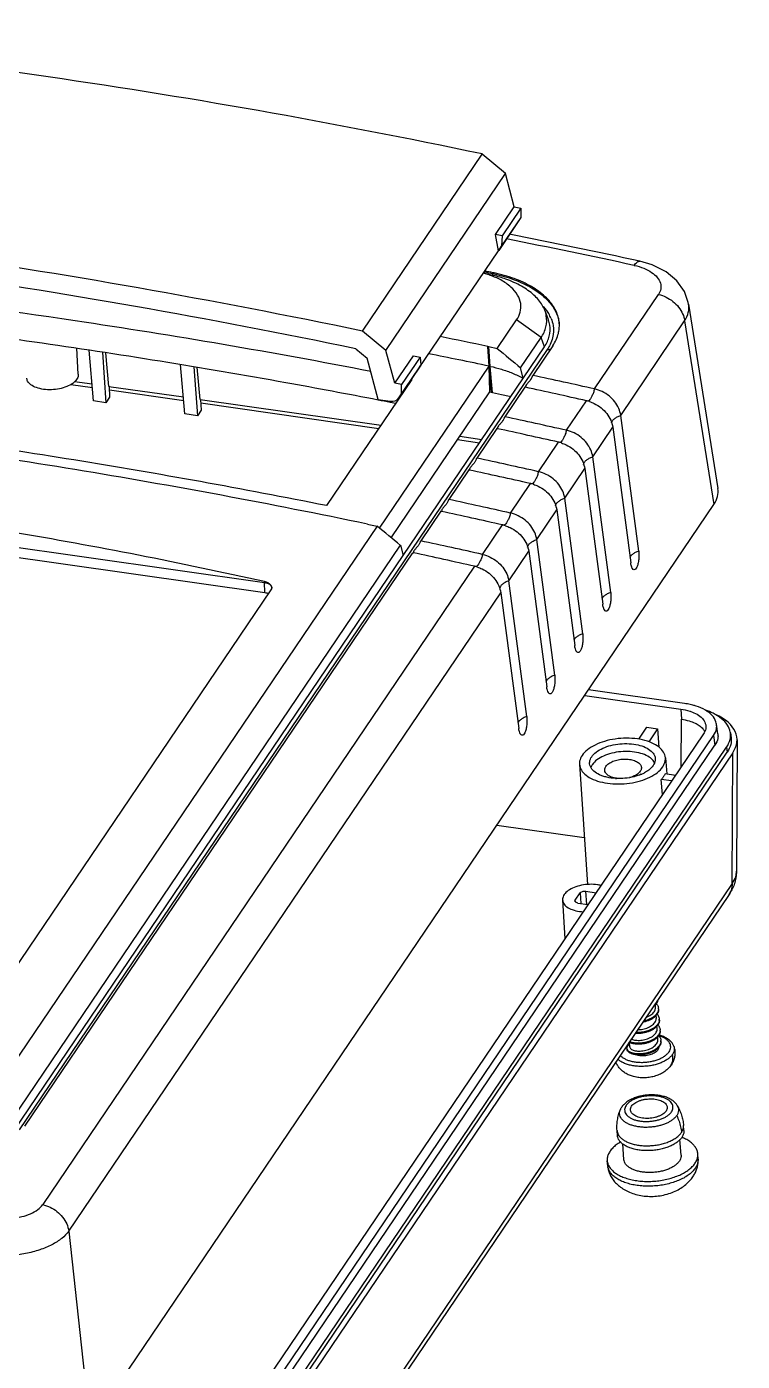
# Model space of a CAD drawing. Header units: millimetres. Extents: x 7899 to 8374, y 2483 to 2813.
# Drawn here: x 8162.6 to 8198.9, y 2542.3 to 2610 of the extents above; entities that cross this region are included whole.
import ezdxf

# ---------------------------------------------------------------- set-up
doc = ezdxf.new("R2010")
doc.units = ezdxf.units.MM
doc.layers.add('4', color=7, linetype='Continuous')

# ---------------------------------------------------------------- blocks, each defined once
blk = doc.blocks.new('*u128')
at = {"color": 7, "linetype": 'Continuous'}
for p, q in [((34.857, -52.54), (34.847, -52.404)), ((34.917, -52.36), (34.889, -52.354)), ((35.028, -52.66), (35.024, -52.605)), ((34.903, -53.144), (34.893, -53.012)), ((35.074, -53.267), (35.07, -53.212)), ((34.949, -53.748), (34.939, -53.615)), ((35.121, -53.871), (35.116, -53.816)), ((33.248, -54.868), (33.252, -54.923)), ((33.402, -54.776), (33.384, -54.532)), ((34.995, -54.352), (34.985, -54.219)), ((35.166, -54.472), (35.161, -54.416)), ((36.457, -59.494), (36.436, -59.219)), ((32.709, -59.778), (32.688, -59.503)), ((36.303, -60.886), (36.236, -60.011)), ((36.34, -59.887), (36.339, -59.886)), ((33.072, -61.131), (33.006, -60.257)), ((37.256, -61.104), (37.24, -60.829)), ((32.163, -61.49), (32.136, -61.216))]:
    blk.add_line(p, q, dxfattribs=at)
for centre, radius, start, end in [((34.408, -52.008), 0.594, 325.56885, 326.16071), ((34.46, -52.743), 0.596, 39.96018, 42.36401), ((34.64, -52.634), 0.385, 356.13698, 4.31221), ((34.67, -53.241), 0.4, 352.72662, 356.29834), ((34.677, -53.241), 0.394, 356.28297, 4.33676), ((34.738, -53.844), 0.379, 352.85677, 355.84249), ((34.75, -53.844), 0.368, 355.80659, 4.33945), ((33.433, -54.853), 0.186, 184.37646, 194.35637), ((34.761, -54.445), 0.401, 353.69748, 356.21853), ((34.774, -54.446), 0.388, 356.17717, 4.33554), ((33.933, -53.519), 1.718, 269.73093, 270.07885), ((33.391, -58.547), 0.565, 158.14189, 160.47761), ((33.6, -61.367), 1.443, 184.32922, 184.91814), ((32.861, -61.423), 0.702, 185.47437, 189.12017), ((36.54, -61.143), 0.717, 1.95713, 3.12718)]:
    blk.add_arc(centre, radius, start, end, dxfattribs=at)
for points, start_tangent, end_tangent in [([(35.028, -52.66), (35.029, -52.695), (35.024, -52.754), (35.01, -52.813), (34.987, -52.872), (34.956, -52.929), (34.916, -52.985), (34.868, -53.04), (34.813, -53.092), (34.75, -53.141), (34.681, -53.188), (34.607, -53.231), (34.527, -53.27), (34.444, -53.305), (34.356, -53.337), (34.266, -53.363), (34.174, -53.385), (34.135, -53.393)], (0.075608, -0.997138), (-0.982604, -0.185716)), ([(35.024, -52.66), (35.021, -52.693), (35.008, -52.751), (34.987, -52.808), (34.957, -52.865), (34.919, -52.921), (34.874, -52.975), (34.821, -53.027), (34.76, -53.076), (34.694, -53.122), (34.622, -53.165), (34.545, -53.204), (34.464, -53.241), (34.379, -53.273), (34.291, -53.3), (34.201, -53.323), (34.179, -53.328)], (-0.066796, -0.997767), (-0.977722, -0.209905)), ([(34.898, -52.344), (34.81, -52.448), (34.73, -52.518)], (-0.565406, -0.824813), (-0.788387, -0.615179)), ([(34.81, -52.748), (34.845, -52.662), (34.858, -52.575), (34.857, -52.54)], (0.471965, 0.881617), (-0.075966, 0.99711)), ([(34.938, -52.213), (34.897, -52.284), (34.836, -52.362)], (-0.423872, -0.905722), (-0.674973, -0.737843)), ([(34.978, -52.154), (34.96, -52.223), (34.902, -52.339)], (-0.164091, -0.986445), (-0.556856, -0.830609)), ([(34.917, -52.36), (34.955, -52.411), (34.986, -52.465), (35.008, -52.52), (35.021, -52.577), (35.024, -52.605)], (0.645214, -0.764002), (0.075593, -0.997139)), ([(35.074, -53.267), (35.075, -53.3), (35.07, -53.36), (35.056, -53.419), (35.033, -53.477), (35.001, -53.534), (34.96, -53.591), (34.912, -53.645), (34.857, -53.697), (34.794, -53.747), (34.725, -53.793), (34.651, -53.836), (34.571, -53.875), (34.487, -53.91), (34.399, -53.941), (34.309, -53.968), (34.217, -53.99), (34.125, -54.007), (34.032, -54.019), (33.94, -54.027), (33.849, -54.029), (33.761, -54.027), (33.708, -54.024)], (0.075512, -0.997145), (-0.996441, 0.084296)), ([(35.068, -53.292), (35.056, -53.35), (35.035, -53.408), (35.006, -53.465), (34.968, -53.52), (34.923, -53.574), (34.87, -53.626), (34.811, -53.675), (34.746, -53.722), (34.674, -53.766), (34.598, -53.806), (34.517, -53.842), (34.432, -53.874), (34.344, -53.901), (34.255, -53.925), (34.164, -53.944), (34.072, -53.959), (33.981, -53.969), (33.891, -53.974), (33.803, -53.974), (33.744, -53.972)], (-0.126567, -0.991958), (-0.998077, 0.061993)), ([(33.853, -53.811), (33.979, -53.805), (34.136, -53.783), (34.291, -53.744), (34.44, -53.69), (34.575, -53.622), (34.693, -53.541), (34.788, -53.45), (34.856, -53.351)], (0.999997, 0.002461), (0.472093, 0.881549)), ([(34.326, -53.113), (34.394, -53.086), (34.53, -53.018), (34.647, -52.937), (34.742, -52.846), (34.81, -52.748)], (0.937963, 0.346735), (0.471965, 0.881617)), ([(34.856, -53.351), (34.895, -53.249), (34.903, -53.146), (34.903, -53.144)], (0.472093, 0.881549), (-0.075801, 0.997123)), ([(34.946, -52.944), (34.959, -52.959), (34.998, -53.01), (35.029, -53.064), (35.051, -53.119), (35.065, -53.176), (35.07, -53.212)], (0.6787, -0.734416), (0.075661, -0.997134)), ([(35.12, -53.871), (35.121, -53.906), (35.116, -53.965), (35.101, -54.024), (35.077, -54.083), (35.045, -54.14), (35.005, -54.197), (34.957, -54.251), (34.901, -54.302), (34.838, -54.352), (34.769, -54.398), (34.694, -54.441), (34.614, -54.48), (34.53, -54.515), (34.443, -54.546), (34.352, -54.572), (34.261, -54.594), (34.168, -54.611), (34.075, -54.623), (33.983, -54.631), (33.892, -54.633), (33.804, -54.631), (33.72, -54.624), (33.639, -54.613), (33.564, -54.597), (33.495, -54.578), (33.431, -54.555), (33.375, -54.528), (33.369, -54.525)], (0.074785, -0.9972), (-0.875755, 0.482756)), ([(35.115, -53.891), (35.103, -53.949), (35.083, -54.006), (35.054, -54.063), (35.017, -54.119), (34.973, -54.174), (34.922, -54.226), (34.863, -54.276), (34.798, -54.322), (34.726, -54.366), (34.65, -54.406), (34.569, -54.442), (34.485, -54.475), (34.398, -54.503), (34.308, -54.527), (34.217, -54.547), (34.126, -54.562), (34.035, -54.572), (33.945, -54.577), (33.857, -54.578), (33.771, -54.574), (33.689, -54.566), (33.612, -54.554), (33.539, -54.537), (33.472, -54.517), (33.412, -54.493), (33.396, -54.485)], (-0.124296, -0.992245), (-0.899531, 0.436857)), ([(33.874, -54.415), (34.025, -54.409), (34.182, -54.387), (34.337, -54.348), (34.486, -54.294), (34.621, -54.226), (34.739, -54.145), (34.833, -54.053), (34.902, -53.955)], (0.999873, -0.015906), (0.472203, 0.88149)), ([(34.902, -53.955), (34.941, -53.853), (34.949, -53.749), (34.949, -53.748)], (0.472203, 0.88149), (-0.075815, 0.997122)), ([(34.991, -53.548), (35.001, -53.559), (35.04, -53.61), (35.072, -53.663), (35.096, -53.718), (35.111, -53.775), (35.116, -53.816)], (0.675089, -0.737737), (0.075636, -0.997136)), ([(35.037, -54.152), (35.043, -54.158), (35.084, -54.209), (35.116, -54.262), (35.141, -54.318), (35.156, -54.374), (35.161, -54.417)], (0.679281, -0.733878), (0.075756, -0.997126)), ([(35.619, -55.059), (35.685, -54.93), (35.712, -54.798), (35.698, -54.669), (35.644, -54.545), (35.55, -54.429), (35.42, -54.324), (35.257, -54.235), (35.066, -54.163), (35.042, -54.155)], (0.560333, 0.828267), (-0.959319, 0.282323)), ([(35.886, -54.744), (35.816, -54.598), (35.703, -54.458), (35.549, -54.333), (35.359, -54.227), (35.141, -54.143), (35.056, -54.119)], (-0.322364, 0.946616), (-0.966318, 0.257352)), ([(33.248, -54.868), (33.247, -54.86), (33.25, -54.821), (33.261, -54.781), (33.281, -54.741), (33.31, -54.702), (33.347, -54.665), (33.391, -54.629)], (-0.075938, 0.997113), (0.81185, 0.583867)), ([(33.627, -55.206), (33.608, -55.201), (33.539, -55.181), (33.475, -55.158), (33.419, -55.131), (33.37, -55.1), (33.329, -55.068), (33.296, -55.033), (33.273, -54.996), (33.258, -54.957), (33.252, -54.923)], (-0.975368, 0.220584), (-0.078667, 0.996901)), ([(33.267, -54.938), (33.253, -54.9)], (-0.440004, 0.897996), (-0.247715, 0.968833)), ([(35.014, -54.784), (34.972, -54.825), (34.913, -54.875), (34.849, -54.922), (34.778, -54.966), (34.702, -55.007), (34.622, -55.044), (34.538, -55.077), (34.451, -55.105), (34.362, -55.129), (34.271, -55.149), (34.179, -55.164), (34.088, -55.174), (33.998, -55.181), (33.91, -55.182), (33.824, -55.179), (33.742, -55.171), (33.664, -55.159), (33.591, -55.142), (33.524, -55.122), (33.463, -55.099), (33.408, -55.072), (33.361, -55.042), (33.321, -55.01), (33.29, -54.975), (33.267, -54.938)], (-0.682369, -0.731008), (-0.440004, 0.897996)), ([(33.402, -54.776), (33.422, -54.839), (33.472, -54.896), (33.551, -54.945), (33.654, -54.984), (33.779, -55.009), (33.919, -55.019)], (0.076435, -0.997075), (0.999874, -0.015875)), ([(33.496, -54.337), (33.505, -54.342), (33.608, -54.38), (33.733, -54.405), (33.874, -54.415)], (0.892146, -0.451748), (0.999873, -0.015906)), ([(33.919, -55.019), (34.071, -55.013), (34.228, -54.991), (34.383, -54.952), (34.531, -54.898), (34.667, -54.829), (34.784, -54.748), (34.879, -54.657), (34.947, -54.559)], (0.999874, -0.015875), (0.472219, 0.881481)), ([(35.042, -54.811), (35.001, -54.856), (34.945, -54.908), (34.882, -54.957), (34.813, -55.003), (34.738, -55.046), (34.658, -55.085), (34.574, -55.12), (34.486, -55.15), (34.396, -55.177), (34.304, -55.199), (34.211, -55.215), (34.118, -55.227), (34.026, -55.235), (33.935, -55.237)], (-0.640449, -0.768001), (-0.999999, -0.001371)), ([(35.029, -54.828), (35.023, -54.869), (34.989, -54.951), (34.927, -55.029), (34.84, -55.101), (34.73, -55.164), (34.601, -55.217), (34.457, -55.256), (34.305, -55.281)], (-0.054467, -0.998516), (-0.993979, -0.109574)), ([(34.947, -54.559), (34.987, -54.457), (34.995, -54.353), (34.995, -54.352)], (0.472219, 0.881481), (-0.07583, 0.997121)), ([(35.16, -54.489), (35.149, -54.548), (35.13, -54.605), (35.103, -54.663), (35.067, -54.719), (35.023, -54.773), (35.014, -54.784)], (-0.109735, -0.993961), (-0.682369, -0.731008)), ([(35.166, -54.472), (35.167, -54.512), (35.161, -54.571), (35.146, -54.629), (35.123, -54.688), (35.09, -54.745), (35.05, -54.802), (35.042, -54.811)], (0.080157, -0.996782), (-0.640449, -0.768001)), ([(35.886, -54.744), (35.937, -54.955), (35.948, -55.171), (35.919, -55.389), (35.849, -55.603), (35.736, -55.807)], (0.322364, -0.946616), (-0.560333, -0.828267)), ([(35.886, -54.744), (35.912, -54.896), (35.886, -55.056), (35.807, -55.214)], (0.321057, -0.94706), (-0.560333, -0.828267)), ([(33.682, -56.474), (33.443, -56.402), (33.205, -56.291), (33.002, -56.153), (32.843, -56), (32.714, -55.825), (32.621, -55.638), (32.619, -55.633)], (-0.974944, 0.222449), (-0.362487, 0.931989)), ([(33.644, -55.856), (33.392, -55.807), (33.162, -55.735), (32.955, -55.639), (32.786, -55.524), (32.728, -55.471)], (-0.990014, 0.140966), (-0.706799, 0.707414)), ([(32.867, -55.266), (32.891, -55.291), (33.022, -55.395), (33.185, -55.485), (33.376, -55.557), (33.59, -55.61), (33.82, -55.643), (34.061, -55.654), (34.306, -55.644), (34.55, -55.612), (34.785, -55.561), (35.004, -55.489), (35.201, -55.402), (35.373, -55.299), (35.514, -55.183), (35.619, -55.059)], (0.6762, -0.736718), (0.560333, 0.828267)), ([(33.925, -55.237), (33.848, -55.235), (33.763, -55.228), (33.683, -55.217), (33.627, -55.206)], (-0.999989, 0.004702), (-0.975368, 0.220584)), ([(35.807, -55.214), (35.754, -55.284), (35.691, -55.351), (35.623, -55.413), (35.546, -55.472), (35.462, -55.529), (35.37, -55.582), (35.276, -55.63), (35.176, -55.674), (35.064, -55.718), (34.946, -55.756), (34.828, -55.789), (34.706, -55.818), (34.577, -55.842), (34.447, -55.861), (34.313, -55.874), (34.178, -55.882), (34.044, -55.885), (33.911, -55.881), (33.776, -55.872), (33.644, -55.856)], (-0.560333, -0.828267), (-0.990014, 0.140966)), ([(33.939, -55.276), (33.826, -55.255), (33.723, -55.224), (33.716, -55.222)], (-0.990014, 0.140966), (-0.93806, 0.346474)), ([(34.305, -55.281), (34.181, -55.29), (34.058, -55.288), (33.939, -55.276)], (-0.993979, -0.109574), (-0.990014, 0.140966)), ([(35.736, -55.807), (35.741, -55.799), (35.805, -55.672), (35.838, -55.528), (35.839, -55.373), (35.807, -55.214)], (0.560459, 0.828182), (-0.291945, 0.956435)), ([(35.736, -55.807), (35.587, -55.991), (35.386, -56.163), (35.135, -56.313), (34.854, -56.424), (34.568, -56.493), (34.281, -56.524), (33.996, -56.52), (33.713, -56.48), (33.682, -56.474)], (-0.560333, -0.828267), (-0.974944, 0.222449)), ([(36.084, -58.093), (35.976, -57.949), (35.825, -57.813), (35.635, -57.698), (35.417, -57.607), (35.179, -57.542), (34.929, -57.503), (34.671, -57.488), (34.411, -57.497), (34.154, -57.529), (33.903, -57.584), (33.665, -57.661), (33.443, -57.761), (33.246, -57.882), (33.08, -58.022), (32.954, -58.174)], (-0.507985, 0.861366), (-0.560333, -0.828267)), ([(35.757, -58.445), (35.817, -58.327), (35.842, -58.207), (35.829, -58.089), (35.779, -57.976), (35.694, -57.869), (35.575, -57.774), (35.426, -57.692), (35.251, -57.626), (35.056, -57.578), (34.845, -57.548), (34.625, -57.538), (34.401, -57.547), (34.178, -57.576), (33.964, -57.623), (33.763, -57.688), (33.583, -57.768), (33.426, -57.862), (33.298, -57.968), (33.201, -58.081)], (0.560333, 0.828267), (-0.560333, -0.828267)), ([(33.509, -58.125), (33.587, -58.035), (33.691, -57.951), (33.82, -57.877), (33.967, -57.815), (34.132, -57.766), (34.307, -57.732), (34.488, -57.715), (34.667, -57.714), (34.841, -57.73), (35.003, -57.762), (35.15, -57.809), (35.276, -57.87), (35.378, -57.943), (35.454, -58.026), (35.499, -58.115), (35.513, -58.185)], (0.560333, 0.828267), (0.07746, -0.996995)), ([(32.688, -59.503), (32.683, -59.205), (32.711, -58.907), (32.773, -58.615), (32.867, -58.337)], (-0.075629, 0.997136), (0.372259, 0.928129)), ([(33.912, -59.292), (33.687, -59.249), (33.478, -59.188), (33.289, -59.109), (33.124, -59.011), (32.997, -58.902), (32.898, -58.772), (32.844, -58.642), (32.83, -58.495), (32.859, -58.358)], (-0.990014, 0.140966), (0.334115, 0.942532)), ([(32.954, -58.174), (32.92, -58.228), (32.891, -58.283), (32.867, -58.337)], (-0.560333, -0.828267), (-0.372259, -0.928129)), ([(33.201, -58.081), (33.141, -58.199), (33.116, -58.319), (33.129, -58.438), (33.179, -58.551), (33.264, -58.657), (33.383, -58.753), (33.532, -58.835), (33.707, -58.901), (33.902, -58.949), (34.113, -58.979), (34.333, -58.989), (34.557, -58.98), (34.78, -58.951), (34.994, -58.904), (35.195, -58.839), (35.375, -58.759), (35.532, -58.664), (35.66, -58.559), (35.757, -58.445)], (-0.560333, -0.828267), (0.560333, 0.828267)), ([(33.445, -58.342), (33.444, -58.316), (33.461, -58.22), (33.509, -58.125)], (-0.076219, 0.997091), (0.560333, 0.828267)), ([(34.118, -58.797), (33.955, -58.765), (33.808, -58.717), (33.682, -58.656), (33.579, -58.583), (33.504, -58.5), (33.459, -58.411), (33.445, -58.342)], (-0.990014, 0.140966), (-0.076219, 0.997091)), ([(36.051, -58.657), (35.948, -58.781), (35.82, -58.892), (35.67, -58.992), (35.5, -59.081), (35.307, -59.158), (35.091, -59.224), (34.871, -59.272), (34.632, -59.305), (34.392, -59.32), (34.152, -59.316), (33.912, -59.292)], (-0.560333, -0.828267), (-0.990014, 0.140966)), ([(35.449, -58.401), (35.371, -58.492), (35.267, -58.576), (35.138, -58.65), (34.99, -58.712), (34.826, -58.761), (34.652, -58.794), (34.472, -58.812), (34.292, -58.813), (34.118, -58.797)], (-0.560333, -0.828267), (-0.990014, 0.140966)), ([(35.513, -58.185), (35.514, -58.21), (35.497, -58.306), (35.449, -58.401)], (0.07746, -0.996995), (-0.560333, -0.828267)), ([(36.084, -58.093), (36.086, -58.098), (36.14, -58.227), (36.154, -58.374), (36.123, -58.517), (36.051, -58.657)], (0.507801, -0.861474), (-0.560333, -0.828267)), ([(36.051, -58.657), (36.183, -58.972), (36.274, -59.292), (36.32, -59.612)], (0.440893, -0.897559), (0.075629, -0.997136)), ([(36.084, -58.093), (36.217, -58.352), (36.323, -58.63), (36.396, -58.92), (36.436, -59.219)], (0.507985, -0.861366), (0.075629, -0.997136)), ([(36.32, -59.612), (36.397, -59.466), (36.434, -59.325), (36.436, -59.219)], (0.560333, 0.828267), (-0.075067, 0.997178)), ([(32.885, -60.148), (32.88, -60.151), (32.641, -60.31), (32.445, -60.483), (32.293, -60.667)], (-0.864205, -0.50314), (-0.560333, -0.828267)), ([(32.689, -59.504), (32.692, -59.534), (32.727, -59.667), (32.798, -59.795), (32.908, -59.919), (33.045, -60.028), (33.221, -60.129), (33.424, -60.213), (33.653, -60.28), (33.908, -60.328)], (0.075357, -0.997157), (0.990014, -0.140966)), ([(33.929, -60.602), (33.662, -60.551), (33.418, -60.478), (33.202, -60.383), (33.021, -60.271), (32.878, -60.142), (32.777, -60.002), (32.72, -59.852), (32.709, -59.778)], (-0.990014, 0.140966), (-0.075547, 0.997142)), ([(33.908, -60.328), (34.177, -60.354), (34.456, -60.359), (34.743, -60.34), (35.033, -60.297), (35.302, -60.234), (35.575, -60.142), (35.805, -60.037), (36.023, -59.904), (36.193, -59.762), (36.32, -59.612)], (0.990014, -0.140966), (0.560333, 0.828267)), ([(36.341, -59.886), (36.217, -60.034), (36.052, -60.173), (35.852, -60.298), (35.621, -60.406), (35.364, -60.496), (35.087, -60.565), (34.799, -60.611), (34.505, -60.632), (34.213, -60.63), (33.929, -60.602)], (-0.560333, -0.828267), (-0.990014, 0.140966)), ([(37.24, -60.829), (37.235, -60.771), (37.183, -60.583), (37.08, -60.404), (36.928, -60.236), (36.731, -60.085), (36.492, -59.952), (36.34, -59.887)], (-0.054653, 0.998505), (-0.930069, 0.367386)), ([(36.457, -59.494), (36.457, -59.575), (36.421, -59.732), (36.341, -59.886)], (0.075547, -0.997142), (-0.560333, -0.828267)), ([(32.293, -60.667), (32.191, -60.858), (32.139, -61.052), (32.136, -61.216)], (-0.560333, -0.828267), (0.095574, -0.995422)), ([(36.303, -60.886), (36.302, -60.955), (36.272, -61.091), (36.202, -61.224)], (0.07559, -0.997139), (-0.560333, -0.828267)), ([(37.081, -61.349), (37.184, -61.158), (37.235, -60.964), (37.24, -60.829)], (0.560333, 0.828267), (-0.054653, 0.998505)), ([(32.136, -61.216), (32.14, -61.245), (32.192, -61.433), (32.295, -61.613), (32.446, -61.78), (32.643, -61.931), (32.882, -62.064), (33.158, -62.175), (33.465, -62.263), (33.797, -62.325)], (0.095574, -0.995422), (0.990014, -0.140966)), ([(32.163, -61.49), (32.194, -61.69), (32.27, -61.93), (32.39, -62.162), (32.553, -62.385), (32.761, -62.592), (33.015, -62.78), (33.314, -62.943), (33.656, -63.074), (34.028, -63.163), (34.417, -63.208), (34.815, -63.206), (35.213, -63.156), (35.603, -63.059), (35.967, -62.919), (36.29, -62.744), (36.566, -62.543), (36.796, -62.322), (36.968, -62.103)], (0.08573, -0.996318), (0.560436, 0.828198)), ([(33.819, -62.596), (33.488, -62.535), (33.182, -62.447), (32.907, -62.336), (32.669, -62.204), (32.472, -62.053), (32.321, -61.886), (32.218, -61.707), (32.168, -61.535)], (-0.990014, 0.140966), (-0.158465, 0.987365)), ([(34.123, -61.841), (33.893, -61.797), (33.682, -61.734), (33.496, -61.652), (33.34, -61.555), (33.217, -61.445), (33.13, -61.324), (33.081, -61.195), (33.072, -61.131)], (-0.990014, 0.140966), (-0.07559, 0.997139)), ([(33.797, -62.325), (34.147, -62.36), (34.508, -62.367), (34.872, -62.347), (35.233, -62.3), (35.582, -62.226), (35.913, -62.128), (36.219, -62.007), (36.494, -61.865), (36.733, -61.706), (36.93, -61.533), (37.081, -61.349)], (0.990014, -0.140966), (0.560333, 0.828267)), ([(37.097, -61.623), (36.946, -61.806), (36.75, -61.979), (36.512, -62.138), (36.237, -62.279), (35.931, -62.4), (35.601, -62.498), (35.252, -62.572), (34.892, -62.619), (34.528, -62.639), (34.168, -62.631), (33.819, -62.596)], (-0.560333, -0.828267), (-0.990014, 0.140966)), ([(36.202, -61.224), (36.095, -61.352), (35.953, -61.471), (35.781, -61.579), (35.581, -61.673), (35.36, -61.75), (35.122, -61.809), (34.874, -61.848), (34.62, -61.867), (34.368, -61.865), (34.123, -61.841)], (-0.560333, -0.828267), (-0.990014, 0.140966)), ([(36.968, -62.103), (37.079, -61.916), (37.171, -61.703), (37.23, -61.487), (37.257, -61.271), (37.256, -61.104)], (0.560295, 0.828293), (-0.065546, 0.99785)), ([(37.256, -61.119), (37.25, -61.239), (37.199, -61.432), (37.097, -61.623)], (0.03416, -0.999416), (-0.560333, -0.828267))]:
    blk.add_spline(points, degree=3, dxfattribs=dict(at, start_tangent=start_tangent, end_tangent=end_tangent))
at = {"layer": '4', "color": 7, "linetype": 'Continuous'}
for p, q in [((18.335, -14.419), (25.091, -4.432)), ((26.406, -5.531), (25.091, -4.432)), ((19.659, -15.504), (26.406, -5.531)), ((26.888, -7.41), (26.406, -5.531)), ((25.839, -8.962), (26.888, -7.41)), ((27.257, -7.489), (26.205, -9.044)), ((26.888, -7.41), (27.257, -7.489)), ((27.257, -7.489), (27.263, -8.01)), ((26.006, -9.888), (27.111, -8.255)), ((27.12, -8.241), (26.017, -9.873)), ((27.263, -8.01), (26.177, -9.616)), ((27.111, -8.255), (27.12, -8.241)), ((27.263, -8.01), (27.12, -8.241)), ((26.205, -9.044), (25.839, -8.962)), ((26.002, -9.895), (25.839, -8.962)), ((26.017, -9.873), (26.177, -9.616)), ((26.205, -9.044), (26.177, -9.616)), ((20.391, -18.189), (26.002, -9.895)), ((26.006, -9.888), (26.002, -9.895)), ((33.977, -10.478), (33.977, -10.478)), ((25.694, -11.274), (25.157, -11.143)), ((25.689, -11.178), (25.699, -11.127)), ((25.76, -11.139), (25.698, -11.127)), ((31.421, -17.681), (35.027, -12.349)), ((28.619, -13.255), (28.811, -13.771)), ((36.724, -12.9), (38.376, -23.296)), ((25.936, -15.393), (27.025, -13.782)), ((28.405, -14.786), (27.025, -13.782)), ((32.893, -19.171), (36.5, -13.84)), ((36.5, -13.84), (38.146, -24.196)), ((19.659, -15.504), (18.335, -14.419)), ((27.252, -16.491), (28.405, -14.786)), ((28.597, -15.301), (28.405, -14.786)), ((28.755, -15.448), (-1.016, -59.454)), ((2.311, -16.851), (2.23, -15.388)), ((3.172, -18.359), (2.916, -15.492)), ((3.673, -15.607), (3.873, -18.459)), ((4.03, -17.534), (3.858, -15.635)), ((17.954, -15.413), (18.593, -15.937)), ((20.16, -17.356), (19.659, -15.504)), ((20.16, -17.356), (21.209, -15.804)), ((20.634, -27.07), (28.597, -15.301)), ((21.209, -15.804), (21.58, -15.881)), ((25.403, -15.282), (25.466, -15.295)), ((25.479, -16.394), (25.403, -15.282)), ((25.466, -15.295), (25.936, -15.393)), ((25.542, -16.407), (25.466, -15.295)), ((29.065, -15.241), (27.933, -16.914)), ((8.324, -19.093), (8.074, -16.298)), ((8.83, -16.427), (9.025, -19.193)), ((9.182, -18.268), (9.018, -16.459)), ((19.225, -18.278), (18.593, -15.937)), ((19.297, -25.532), (25.479, -16.394)), ((21.58, -15.881), (20.528, -17.435)), ((21.627, -16.342), (20.54, -17.948)), ((21.503, -16.544), (21.627, -16.342)), ((21.58, -15.881), (21.627, -16.342)), ((25.479, -16.394), (25.542, -16.407)), ((25.602, -17.865), (25.479, -16.394)), ((25.516, -17.847), (25.479, -16.394)), ((25.665, -17.878), (25.542, -16.407)), ((27.399, -17.071), (27.252, -16.491)), ((2.106, -17.26), (3.086, -17.4)), ((21.119, -17.148), (16.308, -24.26)), ((21.098, -17.144), (21.119, -17.148)), ((27.918, -16.956), (27.823, -17.138)), ((1.885, -17.429), (3.105, -17.603)), ((4.03, -17.534), (8.238, -18.133)), ((4.054, -17.533), (4.081, -18.151)), ((4.063, -17.739), (8.256, -18.336)), ((19.953, -26.07), (25.516, -17.847)), ((20.528, -17.435), (20.16, -17.356)), ((20.4, -18.175), (20.54, -17.948)), ((20.54, -17.948), (20.528, -17.435)), ((25.516, -17.847), (25.665, -17.878)), ((27.482, -17.581), (26.355, -19.247)), ((27.517, -17.588), (27.482, -17.581)), ((3.873, -18.459), (3.172, -18.359)), ((4.081, -18.151), (3.873, -18.459)), ((9.182, -18.268), (19.38, -19.72)), ((9.206, -18.267), (9.233, -18.885)), ((9.215, -18.473), (19.256, -19.903)), ((19.225, -18.278), (19.897, -18.373)), ((19.888, -18.421), (20.212, -18.484)), ((20.4, -18.175), (20.391, -18.189)), ((29.842, -20.014), (30.97, -18.347)), ((9.025, -19.193), (8.324, -19.093)), ((9.233, -18.885), (9.025, -19.193)), ((26.34, -19.289), (26.245, -19.471)), ((33.907, -26.821), (32.893, -19.171)), ((25.904, -19.914), (24.776, -21.581)), ((25.939, -19.922), (25.904, -19.914)), ((31.314, -21.504), (32.442, -19.838)), ((32.442, -19.838), (33.456, -27.487)), ((23.697, -20.535), (24.936, -20.711)), ((23.821, -20.352), (25.06, -20.529)), ((28.264, -22.347), (29.391, -20.681)), ((24.761, -21.622), (24.667, -21.804)), ((32.329, -29.154), (31.314, -21.504)), ((-30.228, -22.469), (12.804, -28.596)), ((24.325, -22.247), (23.198, -23.914)), ((24.361, -22.255), (24.325, -22.247)), ((29.736, -23.838), (30.863, -22.171)), ((30.863, -22.171), (31.878, -29.821)), ((-30.198, -23.035), (12.833, -29.162)), ((26.685, -24.68), (27.813, -23.014)), ((23.183, -23.956), (23.088, -24.137)), ((30.75, -31.487), (29.736, -23.838)), ((2.966, -76.198), (38.146, -24.196)), ((22.747, -24.58), (21.619, -26.247)), ((22.782, -24.588), (22.747, -24.58)), ((28.158, -26.171), (29.285, -24.504)), ((29.285, -24.504), (30.299, -32.154)), ((19.155, -25.416), (-2.68, -57.691)), ((18.622, -25.304), (18.686, -25.318)), ((18.686, -25.318), (19.155, -25.416)), ((25.107, -27.014), (26.234, -25.347)), ((21.605, -26.289), (21.51, -26.471)), ((29.172, -33.82), (28.158, -26.171)), ((-1.419, -58.872), (20.481, -26.499)), ((-1.308, -59.505), (20.632, -27.073)), ((-0.708, -59.251), (21.168, -26.914)), ((20.481, -26.499), (20.632, -27.073)), ((21.168, -26.914), (21.204, -26.921)), ((26.579, -28.504), (27.707, -26.837)), ((27.707, -26.837), (28.721, -34.487)), ((24.656, -27.68), (0.304, -63.677)), ((12.809, -28.548), (12.804, -28.596)), ((12.833, -29.162), (12.804, -28.596)), ((27.594, -36.154), (26.579, -28.504)), ((-5.757, -57.014), (13.184, -29.016)), ((1.776, -65.167), (26.128, -29.171)), ((13.184, -29.016), (13.191, -29.005)), ((13.225, -28.891), (13.191, -29.006)), ((26.128, -29.171), (27.143, -36.82)), ((30.863, -34.961), (36.284, -35.733)), ((36.497, -35.418), (31.076, -34.646)), ((36.285, -35.733), (36.314, -36.3)), ((33.908, -37.431), (34.367, -36.753)), ((34.367, -36.753), (34.973, -36.84)), ((34.973, -36.84), (34.475, -37.576)), ((34.973, -36.84), (35.038, -37.884)), ((36.305, -38.991), (36.314, -36.3)), ((38.374, -37.137), (38.299, -36.591)), ((37.559, -37.138), (2.37, -89.153)), ((2.943, -89.234), (38.131, -37.22)), ((38.132, -37.22), (38.205, -37.773)), ((39.079, -37.076), (39.117, -37.349)), ((39.452, -37.47), (39.426, -44.868)), ((3.016, -89.788), (38.205, -37.773)), ((3.69, -89.874), (38.866, -37.877)), ((3.726, -90.151), (38.903, -38.154)), ((39.208, -38.194), (4.028, -90.197)), ((38.866, -37.877), (38.903, -38.154)), ((39.182, -45.573), (39.208, -38.194)), ((30.569, -38.842), (31.014, -45.631)), ((35.415, -38.475), (35.493, -39.382)), ((35.248, -40.554), (35.179, -39.703)), ((35.767, -39.786), (35.179, -39.703)), ((35.405, -39.369), (35.993, -39.453)), ((30.841, -42.997), (25.902, -42.294)), ((39.182, -45.573), (4.312, -97.116)), ((39.006, -46.193), (4.136, -97.737)), ((29.616, -46.492), (29.738, -48.698)), ((30.313, -46.558), (30.329, -46.504)), ((30.329, -46.504), (30.6, -46.104)), ((30.337, -46.609), (30.329, -46.504)), ((30.6, -46.104), (30.645, -46.695)), ((30.989, -46.744), (30.933, -46.005)), ((30.933, -46.005), (31.505, -46.087)), ((30.482, -46.672), (31.054, -46.753)), ((1.776, -65.167), (2.966, -76.198))]:
    blk.add_line(p, q, dxfattribs=at)
blk.add_lwpolyline([(36.724, -12.902), (36.707, -12.81), (36.487, -12.18), (36.066, -11.583), (35.448, -11.068), (34.674, -10.682), (33.977, -10.478)], dxfattribs=at)
for centre, radius, start, end in [((-53.592, -416.084), 414.951, 77.81696, 78.85618), ((-53.976, -416.608), 415.248, 77.8163, 78.83269), ((-53.444, -386.979), 377.255, 81.52897, 85.14407), ((24.717, -11.116), 0.974, 350.74357, 356.32032), ((23.86, -20.034), 9.043, 78.0524, 78.32674), ((23.798, -19.05), 8.003, 76.06598, 76.30019), ((23.812, -20.259), 9.274, 77.91881, 78.05028), ((26.596, -14.789), 2.619, 37.05322, 42.10877), ((26.867, -14.585), 2.28, 30.33726, 37.0737), ((27.055, -14.474), 2.061, 21.69534, 30.31325), ((-55.201, -399.03), 389.433, 79.0438, 81.5344), ((27.584, -14.102), 1.852, 350.04196, 359.00634), ((-55.655, -404.409), 397.481, 78.23312, 78.62773), ((27.588, -14.103), 1.848, 346.13609, 350.04719), ((-55.833, -406.234), 398.23, 78.21833, 78.71945), ((24.288, -15.663), 3.854, 340.40105, 341.0595), ((-56.628, -409.987), 402.066, 77.35022, 77.85908), ((-57.03, -410.43), 401.837, 77.35007, 77.85405), ((30.566, -20.144), 1.842, 76.15543, 77.34919), ((30.555, -20.189), 1.888, 72.20365, 76.14416), ((22.71, -17.997), 3.854, 340.40105, 341.0595), ((-58.207, -412.32), 402.066, 77.35022, 77.85908), ((-58.609, -412.763), 401.837, 77.35007, 77.85405), ((28.988, -22.477), 1.842, 76.15543, 77.34919), ((28.976, -22.522), 1.888, 72.20365, 76.14416), ((21.131, -20.33), 3.854, 340.40105, 341.0595), ((-59.785, -414.654), 402.066, 77.35022, 77.85908), ((-60.187, -415.097), 401.837, 77.35007, 77.85405), ((27.409, -24.811), 1.842, 76.15543, 77.34919), ((27.398, -24.856), 1.888, 72.20365, 76.14416), ((19.553, -22.663), 3.854, 340.40105, 341.0595), ((-61.364, -416.987), 402.066, 77.35022, 77.85908), ((-61.765, -417.43), 401.837, 77.35007, 77.85405), ((25.831, -27.144), 1.842, 76.15543, 77.34919), ((25.819, -27.189), 1.888, 72.20365, 76.14416), ((17.974, -24.996), 3.854, 340.40105, 341.0595), ((-62.942, -419.32), 402.066, 77.35022, 77.85908), ((-63.395, -419.994), 402.073, 77.35022, 77.8539), ((24.252, -29.477), 1.842, 76.15543, 77.34919), ((24.241, -29.522), 1.888, 72.20365, 76.14416), ((35.91, -39.577), 4.2, 77.66747, 81.96281), ((36.001, -39.15), 3.763, 75.14031, 77.6287), ((36.071, -38.888), 3.492, 72.16801, 75.14404), ((31.971, -39.313), 0.812, 145.91911, 147.17734), ((32.801, -36.298), 3.354, 266.68149, 267.67682), ((33.083, -37.127), 2.482, 293.02085, 294.24129), ((33.189, -37.356), 2.229, 294.18743, 297.95078), ((37.078, -44.842), 2.35, 340.50095, 341.72594), ((38.167, -45.627), 1.012, 325.9702, 340.77361), ((30.91, -44.693), 2.472, 261.93295, 267.06739)]:
    blk.add_arc(centre, radius, start, end, dxfattribs=at)
for centre, major_axis, ratio, start_param, end_param in [((21.282, -305.249), (-294.12, 203.582), 0.790202, 5.20153, 5.352385), ((17.559, -310.752), (-298.287, 197.424), 0.777316, -1.09795, -0.947095), ((17.559, -310.752), (-297.207, 196.709), 0.777316, -1.09682, -0.948226), ((25.491, -9.494), (-0.441, 0.481), 0.864836, -2.937638, -2.905096), ((141.593, 157.673), (320.739, -286.465), 0.480401, -1.503253, -1.49926), ((20.938, -16.224), (0.575, -0.303), 0.686429, 6.207863, 6.240405), ((19.853, -17.828), (-0.54, 0.358), 0.777316, -4.164116, -3.150059), ((34.501, -23.683), (3.886, 0.3), 0.526405, -0.396495, 0.042538), ((-88.449, -182.642), (297.925, -256.858), 0.48204, 1.620278, 1.624636), ((35.563, -37.681), (3.886, 0.3), 0.526405, -0.396495, 0.770176)]:
    blk.add_ellipse(centre, major_axis=major_axis, ratio=ratio, start_param=start_param, end_param=end_param, dxfattribs=at)
for points, start_tangent, end_tangent in [([(33.661, -10.713), (33.826, -10.525), (33.969, -10.477), (33.977, -10.479)], (0.554991, 0.831856), (0.971131, -0.238549)), ([(25.672, -11.325), (25.407, -11.227), (25.153, -11.147)], (-0.928802, 0.370575), (-0.96033, 0.278866)), ([(25.196, -11.079), (25.689, -11.178)], (0.980698, -0.19553), (0.98045, -0.19677)), ([(25.698, -11.127), (25.228, -11.033)], (-0.980442, 0.196809), (-0.980679, 0.195625)), ([(28.621, -13.262), (28.47, -12.95), (28, -12.389), (27.304, -11.891), (26.409, -11.487), (25.726, -11.282)], (-0.348814, 0.937192), (-0.970573, 0.240807)), ([(25.753, -11.191), (26.891, -11.52), (27.865, -11.977), (28.63, -12.538), (29.152, -13.179), (29.406, -13.87), (29.429, -14.133)], (0.977856, -0.20928), (0.00961, -0.999954)), ([(29.436, -14.134), (29.415, -13.825), (29.16, -13.124), (28.636, -12.477), (27.866, -11.912), (26.887, -11.458), (25.76, -11.139)], (0.017173, 0.999853), (-0.979006, 0.203833)), ([(33.661, -10.713), (34.191, -10.874), (34.637, -11.107), (34.958, -11.391), (35.134, -11.708), (35.156, -12.038), (35.027, -12.349)], (0.97745, -0.211168), (-0.560084, -0.828436)), ([(27.025, -13.782), (27.227, -13.356), (27.26, -12.87), (27.083, -12.384), (26.704, -11.935), (26.127, -11.536), (25.672, -11.325)], (0.583962, 0.811781), (-0.928802, 0.370575)), ([(-21.343, -12.618), (-14.299, -13.283), (-7.237, -14.085), (-0.163, -15.024)], (0.996434, -0.084371), (0.990015, -0.140961)), ([(35.027, -12.349), (35.453, -12.5), (35.842, -12.747), (36.162, -13.07), (36.387, -13.445), (36.5, -13.84)], (0.975727, -0.218988), (0.131463, -0.991321)), ([(28.405, -14.786), (28.68, -14.176), (28.7, -13.553), (28.621, -13.262)], (0.560333, 0.828267), (-0.348814, 0.937192)), ([(36.5, -13.84), (36.707, -13.364), (36.724, -12.902)], (0.543872, 0.839168), (-0.154154, 0.988047)), ([(28.597, -15.301), (28.87, -14.699), (28.893, -14.076), (28.813, -13.78)], (0.560333, 0.828267), (-0.348023, 0.937486)), ([(28.971, -13.712), (29.078, -14.097), (29.051, -14.789), (28.913, -15.173)], (0.368676, -0.929558), (-0.434318, -0.90076)), ([(-0.163, -15.024), (6.923, -16.101), (14.017, -17.314), (19.223, -18.291)], (0.990015, -0.140961), (0.981601, -0.190943)), ([(29.065, -15.241), (29.382, -14.546)], (0.560332, 0.828268), (0.239661, 0.970857)), ([(28.913, -15.173), (28.755, -15.448)], (-0.434318, -0.90076), (-0.556983, -0.830524)), ([(28.755, -15.448), (28.864, -15.453), (28.939, -15.432)], (0.977798, -0.20955), (0.908913, 0.416987)), ([(25.542, -16.407), (26.171, -16.57), (26.794, -16.792), (27.399, -17.071)], (0.97924, -0.202702), (0.895141, -0.445783)), ([(0.349, -17.703), (-0.048, -17.606), (-0.356, -17.445), (-0.545, -17.237), (-0.596, -17.071)], (-0.990014, 0.140966), (-0.104148, 0.994562)), ([(2.22, -17.147), (1.996, -17.369), (1.661, -17.551), (1.247, -17.674), (0.795, -17.726), (0.349, -17.703)], (-0.560333, -0.828267), (-0.990014, 0.140966)), ([(2.31, -16.851), (2.31, -16.906), (2.22, -17.147)], (0.064345, -0.997928), (-0.560333, -0.828267)), ([(27.823, -17.138), (27.813, -17.153), (27.682, -17.315), (27.582, -17.437)], (-0.562928, -0.826506), (-0.560333, -0.828267)), ([(25.665, -17.879), (26.352, -18.024), (26.704, -18.098)], (0.978842, -0.204615), (0.978278, -0.207299)), ([(27.582, -17.437), (27.535, -17.531), (27.518, -17.589), (27.516, -17.59)], (-0.560333, -0.828267), (-0.917499, -0.397738)), ([(31.421, -17.681), (31.351, -17.896), (31.272, -18.083), (31.189, -18.23)], (-0.271721, -0.962376), (-0.560333, -0.828267)), ([(32.893, -19.171), (32.78, -18.776), (32.555, -18.402), (32.235, -18.078), (31.846, -17.831), (31.421, -17.681)], (-0.131463, 0.991321), (-0.975727, 0.218988)), ([(18.622, -25.304), (2.123, -22.228), (-14.344, -19.883), (-30.738, -18.276)], (-0.978983, 0.20394), (-0.997141, 0.075568)), ([(16.308, -24.26), (2.063, -21.687), (-12.159, -19.662), (-26.32, -18.19)], (-0.980665, 0.195694), (-0.996431, 0.084415)), ([(19.223, -18.291), (19.888, -18.421)], (0.981601, -0.190943), (0.981271, -0.19263)), ([(31.189, -18.23), (31.108, -18.326), (31.033, -18.366), (31.021, -18.366)], (-0.560333, -0.828267), (-0.999423, 0.03398)), ([(31.132, -18.392), (31.395, -18.498), (31.784, -18.745), (32.104, -19.069), (32.329, -19.443), (32.442, -19.838)], (0.952212, -0.305437), (0.131463, -0.991321)), ([(26.245, -19.471), (26.234, -19.486), (26.103, -19.648), (26.003, -19.77)], (-0.562928, -0.826506), (-0.560333, -0.828267)), ([(32.373, -19.6), (32.426, -19.482)], (0.209974, 0.977707), (0.560333, 0.828267)), ([(32.426, -19.482), (32.536, -19.363), (32.695, -19.257), (32.893, -19.171)], (0.560333, 0.828267), (0.944351, 0.328939)), ([(26.003, -19.77), (25.957, -19.865), (25.94, -19.922), (25.938, -19.923)], (-0.560333, -0.828267), (-0.917499, -0.397738)), ([(29.842, -20.014), (29.772, -20.23), (29.694, -20.416), (29.611, -20.563)], (-0.271721, -0.962376), (-0.560333, -0.828267)), ([(31.314, -21.504), (31.202, -21.11), (30.977, -20.735), (30.657, -20.411), (30.268, -20.164), (29.842, -20.014)], (-0.131463, 0.991321), (-0.975727, 0.218988)), ([(29.611, -20.563), (29.53, -20.659), (29.455, -20.699), (29.443, -20.7)], (-0.560333, -0.828267), (-0.999423, 0.03398)), ([(29.553, -20.725), (29.817, -20.831), (30.206, -21.078), (30.526, -21.402), (30.751, -21.776), (30.863, -22.171)], (0.952212, -0.305437), (0.131463, -0.991321)), ([(24.667, -21.804), (24.656, -21.82), (24.525, -21.981), (24.425, -22.104)], (-0.562928, -0.826506), (-0.560333, -0.828267)), ([(30.795, -21.933), (30.848, -21.815)], (0.209974, 0.977707), (0.560333, 0.828267)), ([(30.848, -21.815), (30.958, -21.696), (31.117, -21.59), (31.314, -21.504)], (0.560333, 0.828267), (0.944351, 0.328939)), ([(24.425, -22.104), (24.378, -22.198), (24.361, -22.255), (24.359, -22.256)], (-0.560333, -0.828267), (-0.917499, -0.397738)), ([(28.264, -22.347), (28.194, -22.563), (28.115, -22.75), (28.033, -22.896)], (-0.271721, -0.962376), (-0.560333, -0.828267)), ([(29.736, -23.838), (29.623, -23.443), (29.398, -23.068), (29.078, -22.745), (28.69, -22.497), (28.264, -22.347)], (-0.131463, 0.991321), (-0.975727, 0.218988)), ([(28.033, -22.896), (27.951, -22.992), (27.876, -23.032), (27.864, -23.033)], (-0.560333, -0.828267), (-0.999423, 0.03398)), ([(27.975, -23.058), (28.239, -23.164), (28.627, -23.411), (28.947, -23.735), (29.172, -24.109), (29.285, -24.504)], (0.952212, -0.305437), (0.131463, -0.991321)), ([(29.269, -24.148), (29.379, -24.029), (29.538, -23.924), (29.736, -23.838)], (0.560333, 0.828267), (0.944351, 0.328939)), ([(12.809, -28.548), (5.698, -27.056), (-1.441, -25.753), (-8.605, -24.637)], (-0.975959, 0.217955), (-0.990014, 0.140966)), ([(22.847, -24.437), (22.8, -24.531), (22.783, -24.588), (22.781, -24.589)], (-0.560333, -0.828267), (-0.917499, -0.397738)), ([(23.088, -24.137), (23.077, -24.153), (22.946, -24.314), (22.847, -24.437)], (-0.562928, -0.826506), (-0.560333, -0.828267)), ([(26.685, -24.68), (26.616, -24.896), (26.537, -25.083), (26.454, -25.229)], (-0.271721, -0.962376), (-0.560333, -0.828267)), ([(28.158, -26.171), (28.045, -25.776), (27.82, -25.402), (27.5, -25.078), (27.111, -24.831), (26.685, -24.68)], (-0.131463, 0.991321), (-0.975727, 0.218988)), ([(29.216, -24.267), (29.269, -24.148)], (0.209974, 0.977707), (0.560333, 0.828267)), ([(26.454, -25.229), (26.373, -25.325), (26.298, -25.366), (26.286, -25.366)], (-0.560333, -0.828267), (-0.999423, 0.03398)), ([(26.397, -25.391), (26.66, -25.497), (27.049, -25.744), (27.369, -26.068), (27.594, -26.443), (27.707, -26.837)], (0.952212, -0.305437), (0.131463, -0.991321)), ([(27.691, -26.481), (27.801, -26.362), (27.96, -26.257), (28.158, -26.171)], (0.560333, 0.828267), (0.944351, 0.328939)), ([(21.268, -26.77), (21.221, -26.864), (21.204, -26.922), (21.202, -26.922)], (-0.560333, -0.828267), (-0.917499, -0.397738)), ([(21.51, -26.471), (21.499, -26.486), (21.368, -26.648), (21.268, -26.77)], (-0.562928, -0.826506), (-0.560333, -0.828267)), ([(25.107, -27.014), (25.037, -27.229), (24.958, -27.416), (24.876, -27.562)], (-0.271721, -0.962376), (-0.560333, -0.828267)), ([(25.107, -27.014), (25.533, -27.164), (25.921, -27.411), (26.241, -27.735), (26.467, -28.109), (26.579, -28.504)], (0.975727, -0.218988), (0.131463, -0.991321)), ([(27.638, -26.6), (27.691, -26.481)], (0.209974, 0.977707), (0.560333, 0.828267)), ([(33.907, -26.821), (33.71, -26.907), (33.551, -27.012), (33.441, -27.131)], (-0.944351, -0.328939), (-0.560333, -0.828267)), ([(33.907, -26.821), (33.922, -27.042), (33.91, -27.296), (33.868, -27.543), (33.804, -27.732), (33.727, -27.846), (33.642, -27.876), (33.559, -27.812), (33.549, -27.797)], (0.131463, -0.991321), (-0.538868, 0.84239)), ([(24.876, -27.562), (24.794, -27.659), (24.719, -27.699), (24.708, -27.699)], (-0.560333, -0.828267), (-0.999423, 0.03398)), ([(24.818, -27.724), (25.082, -27.831), (25.47, -28.078), (25.79, -28.401), (26.016, -28.776), (26.128, -29.171)], (0.952212, -0.305437), (0.131463, -0.991321)), ([(33.441, -27.131), (33.41, -27.184)], (-0.560333, -0.828267), (-0.427566, -0.903984)), ([(33.549, -27.797), (33.495, -27.671), (33.456, -27.487)], (-0.538868, 0.84239), (-0.131463, 0.991321)), ([(12.804, -28.596), (13.018, -28.654), (13.166, -28.755), (13.224, -28.882), (13.225, -28.891)], (0.990014, -0.140966), (0.008949, -0.99996)), ([(13.226, -28.879), (13.17, -28.74), (13.02, -28.623), (12.809, -28.548)], (-0.039023, 0.999238), (-0.975959, 0.217955)), ([(26.579, -28.504), (26.381, -28.59), (26.222, -28.696), (26.112, -28.814)], (-0.944351, -0.328939), (-0.560333, -0.828267)), ([(12.833, -29.162), (13.034, -29.217), (13.045, -29.221)], (0.990014, -0.140966), (0.913675, -0.406445)), ([(13.191, -29.005), (13.226, -28.879)], (0.520009, 0.854161), (-0.039023, 0.999238)), ([(26.112, -28.814), (26.059, -28.933)], (-0.560333, -0.828267), (-0.209974, -0.977707)), ([(32.329, -29.154), (32.131, -29.24), (31.972, -29.346), (31.862, -29.464)], (-0.944351, -0.328939), (-0.560333, -0.828267)), ([(32.329, -29.154), (32.343, -29.375), (32.331, -29.629), (32.29, -29.876), (32.226, -30.065), (32.149, -30.179), (32.064, -30.209), (31.981, -30.145), (31.971, -30.131)], (0.131463, -0.991321), (-0.538868, 0.84239)), ([(31.862, -29.464), (31.832, -29.517)], (-0.560333, -0.828267), (-0.427566, -0.903984)), ([(31.971, -30.131), (31.917, -30.004), (31.878, -29.821)], (-0.538868, 0.84239), (-0.131463, 0.991321)), ([(30.75, -31.487), (30.553, -31.573), (30.394, -31.679), (30.284, -31.797)], (-0.944351, -0.328939), (-0.560333, -0.828267)), ([(30.75, -31.487), (30.765, -31.708), (30.753, -31.963), (30.712, -32.209), (30.648, -32.399), (30.57, -32.512), (30.485, -32.543), (30.402, -32.479), (30.392, -32.464)], (0.131463, -0.991321), (-0.538868, 0.84239)), ([(30.284, -31.797), (30.253, -31.85)], (-0.560333, -0.828267), (-0.427566, -0.903984)), ([(30.392, -32.464), (30.338, -32.337), (30.299, -32.154)], (-0.538868, 0.84239), (-0.131463, 0.991321)), ([(29.172, -33.82), (28.974, -33.906), (28.815, -34.012), (28.705, -34.131)], (-0.944351, -0.328939), (-0.560333, -0.828267)), ([(29.172, -33.82), (29.187, -34.042), (29.175, -34.296), (29.133, -34.542), (29.069, -34.732), (28.992, -34.845), (28.907, -34.876), (28.824, -34.812), (28.814, -34.797)], (0.131463, -0.991321), (-0.538868, 0.84239)), ([(28.705, -34.131), (28.675, -34.183)], (-0.560333, -0.828267), (-0.427566, -0.903984)), ([(28.814, -34.797), (28.76, -34.67), (28.721, -34.487)], (-0.538868, 0.84239), (-0.131463, 0.991321)), ([(36.284, -35.733), (36.785, -35.846), (36.845, -35.867)], (0.990058, -0.14066), (0.943917, -0.330184)), ([(36.845, -35.867), (37.199, -36.028), (37.499, -36.264), (37.664, -36.541), (37.694, -36.722)], (0.943917, -0.330184), (0.016818, -0.999859)), ([(38.298, -36.591), (38.267, -36.454), (38.054, -36.099), (37.67, -35.796), (37.14, -35.563)], (-0.134034, 0.990977), (-0.951857, 0.306541)), ([(39.079, -37.076), (39.073, -37.037), (38.912, -36.636), (38.583, -36.274), (38.103, -35.967), (37.686, -35.793)], (-0.134787, 0.990875), (-0.945015, 0.327027)), ([(27.127, -36.464), (27.097, -36.516)], (-0.560333, -0.828267), (-0.427566, -0.903984)), ([(27.594, -36.154), (27.396, -36.24), (27.237, -36.345), (27.127, -36.464)], (-0.944351, -0.328939), (-0.560333, -0.828267)), ([(27.235, -37.13), (27.181, -37.004), (27.143, -36.82)], (-0.538868, 0.84239), (-0.131463, 0.991321)), ([(27.594, -36.154), (27.608, -36.375), (27.596, -36.629), (27.555, -36.875), (27.491, -37.065), (27.413, -37.179), (27.328, -37.209), (27.246, -37.145), (27.235, -37.13)], (0.131463, -0.991321), (-0.538868, 0.84239)), ([(36.314, -36.3), (36.758, -36.399), (37.086, -36.521), (37.323, -36.66), (37.526, -36.843)], (0.98756, -0.157243), (0.652764, -0.757561)), ([(37.526, -36.843), (37.628, -36.99)], (0.652764, -0.757561), (0.470396, -0.882455)), ([(37.694, -36.722), (37.685, -36.839), (37.559, -37.138)], (0.016818, -0.999859), (-0.560925, -0.827867)), ([(38.131, -37.22), (38.294, -36.836), (38.298, -36.591)], (0.560798, 0.827953), (-0.134034, 0.990977)), ([(33.838, -37.416), (33.219, -37.374), (32.587, -37.421), (31.983, -37.553), (31.448, -37.76), (31.017, -38.029), (30.72, -38.342)], (-0.990014, 0.140966), (-0.560333, -0.828267)), ([(35.414, -38.475), (35.383, -38.32), (35.198, -38.01), (34.862, -37.745), (34.399, -37.542), (33.838, -37.416)], (-0.085285, 0.996357), (-0.990014, 0.140966)), ([(38.373, -37.137), (38.369, -37.384), (38.205, -37.773)], (0.134038, -0.990976), (-0.560792, -0.827957)), ([(38.866, -37.877), (39.058, -37.457), (39.079, -37.076)], (0.560333, 0.828267), (-0.134787, 0.990875)), ([(39.117, -37.349), (39.096, -37.732), (38.903, -38.154)], (0.134787, -0.990875), (-0.560333, -0.828267)), ([(30.72, -38.342), (30.578, -38.677), (30.57, -38.842)], (-0.560333, -0.828267), (0.065769, -0.997835)), ([(31.257, -38.418), (31.51, -38.159), (31.883, -37.941), (32.342, -37.783), (32.853, -37.695), (33.378, -37.685), (33.872, -37.754), (34.295, -37.897), (34.612, -38.101), (34.8, -38.353), (34.843, -38.536)], (0.560336, 0.828265), (0.060497, -0.998168)), ([(34.644, -38.549), (34.332, -38.345), (33.914, -38.201), (33.424, -38.13), (32.902, -38.138), (32.39, -38.223), (31.927, -38.381), (31.552, -38.599), (31.299, -38.859)], (-0.736761, 0.676153), (-0.560337, -0.828265)), ([(30.57, -38.842), (30.602, -39.011), (30.788, -39.32), (31.123, -39.586), (31.586, -39.789), (32.147, -39.915)], (0.065769, -0.997835), (0.990014, -0.140966)), ([(31.144, -38.816), (31.145, -38.699), (31.257, -38.418)], (-0.099481, 0.995039), (0.560336, 0.828266)), ([(31.881, -39.511), (31.69, -39.434), (31.373, -39.229), (31.185, -38.978), (31.144, -38.816)], (-0.945973, 0.324246), (-0.099481, 0.995039)), ([(31.289, -38.874), (31.212, -39.03)], (-0.54201, -0.840372), (-0.318918, -0.947782)), ([(31.992, -39.183), (31.992, -39.139), (32.056, -38.967)], (-0.084557, 0.996419), (0.560333, 0.828267)), ([(32.056, -38.967), (32.216, -38.808), (32.454, -38.679), (32.747, -38.592), (33.068, -38.555), (33.387, -38.571)], (0.560333, 0.828267), (0.990014, -0.140966)), ([(32.147, -39.915), (32.766, -39.957), (33.398, -39.91), (34.002, -39.778), (34.537, -39.571), (34.968, -39.302), (35.265, -38.989)], (0.990014, -0.140966), (0.560333, 0.828267)), ([(33.387, -38.571), (33.67, -38.64), (33.888, -38.755), (34.022, -38.903), (34.059, -39.026)], (0.990014, -0.140966), (0.084557, -0.996419)), ([(34.059, -39.026), (34.06, -39.071), (33.996, -39.243)], (0.084557, -0.996419), (-0.560333, -0.828267)), ([(34.728, -38.913), (34.475, -39.172), (34.234, -39.326)], (-0.560354, -0.828253), (-0.882883, -0.469593)), ([(34.802, -38.746), (34.644, -38.549)], (-0.472969, 0.881079), (-0.736761, 0.676153)), ([(34.843, -38.536), (34.84, -38.631), (34.728, -38.913)], (0.060497, -0.998168), (-0.560353, -0.828254)), ([(35.265, -38.989), (35.407, -38.654), (35.414, -38.475)], (0.560333, 0.828267), (-0.085285, 0.996357)), ([(32.607, -39.646), (32.114, -39.577), (31.881, -39.511)], (-0.998323, 0.057898), (-0.945973, 0.324246)), ([(32.665, -39.638), (32.382, -39.569), (32.164, -39.455), (32.029, -39.307), (31.992, -39.183)], (-0.990014, 0.140966), (-0.084557, 0.996419)), ([(34.054, -39.411), (33.644, -39.548), (33.132, -39.636), (32.665, -39.649)], (-0.920344, -0.39111), (-0.999178, 0.040547)), ([(33.996, -39.243), (33.836, -39.401), (33.598, -39.53), (33.392, -39.597)], (-0.560333, -0.828267), (-0.969007, -0.247033)), ([(35.312, -39.539), (35.272, -39.594), (35.228, -39.649), (35.179, -39.703)], (-0.560333, -0.828267), (-0.690156, -0.72366)), ([(35.405, -39.369), (35.379, -39.426), (35.348, -39.483), (35.312, -39.539)], (-0.385616, -0.922659), (-0.560333, -0.828267)), ([(39.182, -45.573), (39.376, -45.185), (39.426, -44.868)], (0.574792, 0.8183), (0.005469, 0.999985)), ([(39.426, -44.867), (39.424, -44.948), (39.309, -45.579)], (-0.003045, -0.999995), (-0.313543, -0.949574)), ([(31.578, -45.64), (31.13, -45.617), (30.679, -45.67), (30.266, -45.792), (29.932, -45.973), (29.707, -46.196)], (-0.990014, 0.140966), (-0.560333, -0.828267)), ([(31.777, -45.678), (31.578, -45.64)], (-0.972524, 0.232804), (-0.990014, 0.140966)), ([(39.293, -45.627), (39.005, -46.193)], (-0.333772, -0.942654), (-0.560693, -0.828023)), ([(39.182, -45.573), (39.122, -45.96)], (0.018132, -0.999836), (-0.329293, -0.944228)), ([(29.707, -46.196), (29.617, -46.438), (29.617, -46.492)], (-0.560333, -0.828267), (0.064509, -0.997917)), ([(29.617, -46.492), (29.67, -46.674), (29.858, -46.883), (30.166, -47.043), (30.563, -47.14)], (0.064509, -0.997917), (0.990014, -0.140966)), ([(30.482, -46.672), (30.395, -46.648), (30.337, -46.608), (30.313, -46.558)], (-0.990014, 0.140966), (-0.075641, 0.997135)), ([(30.6, -46.104), (30.654, -46.055), (30.735, -46.02), (30.832, -46.002), (30.933, -46.005)], (0.560333, 0.828267), (0.990014, -0.140966)), ([(-2.632, -64.36), (-2.041, -64.443), (-1.439, -64.441), (-0.874, -64.356), (-0.377, -64.193), (0.026, -63.961), (0.304, -63.677)], (0.976361, -0.216146), (0.560632, 0.828065)), ([(0.304, -63.677), (0.729, -63.827), (1.108, -64.065), (1.427, -64.383), (1.658, -64.761), (1.776, -65.167)], (0.975727, -0.218988), (0.131463, -0.991321)), ([(1.776, -65.167), (1.382, -65.579), (0.827, -65.939), (0.136, -66.229), (-0.655, -66.435), (-1.508, -66.546), (-2.379, -66.558), (-3.226, -66.469)], (-0.577356, -0.816492), (-0.986064, 0.166366))]:
    blk.add_spline(points, degree=3, dxfattribs=dict(at, start_tangent=start_tangent, end_tangent=end_tangent))

msp = doc.modelspace()

# ---------------------------------------------------------------- block references
at = {"xscale": 0.9, "yscale": 0.9, "zscale": 0.9}
msp.add_blockref('*u128', (8163.159, 2607.542), dxfattribs=at)

doc.saveas('drawing.dxf')
